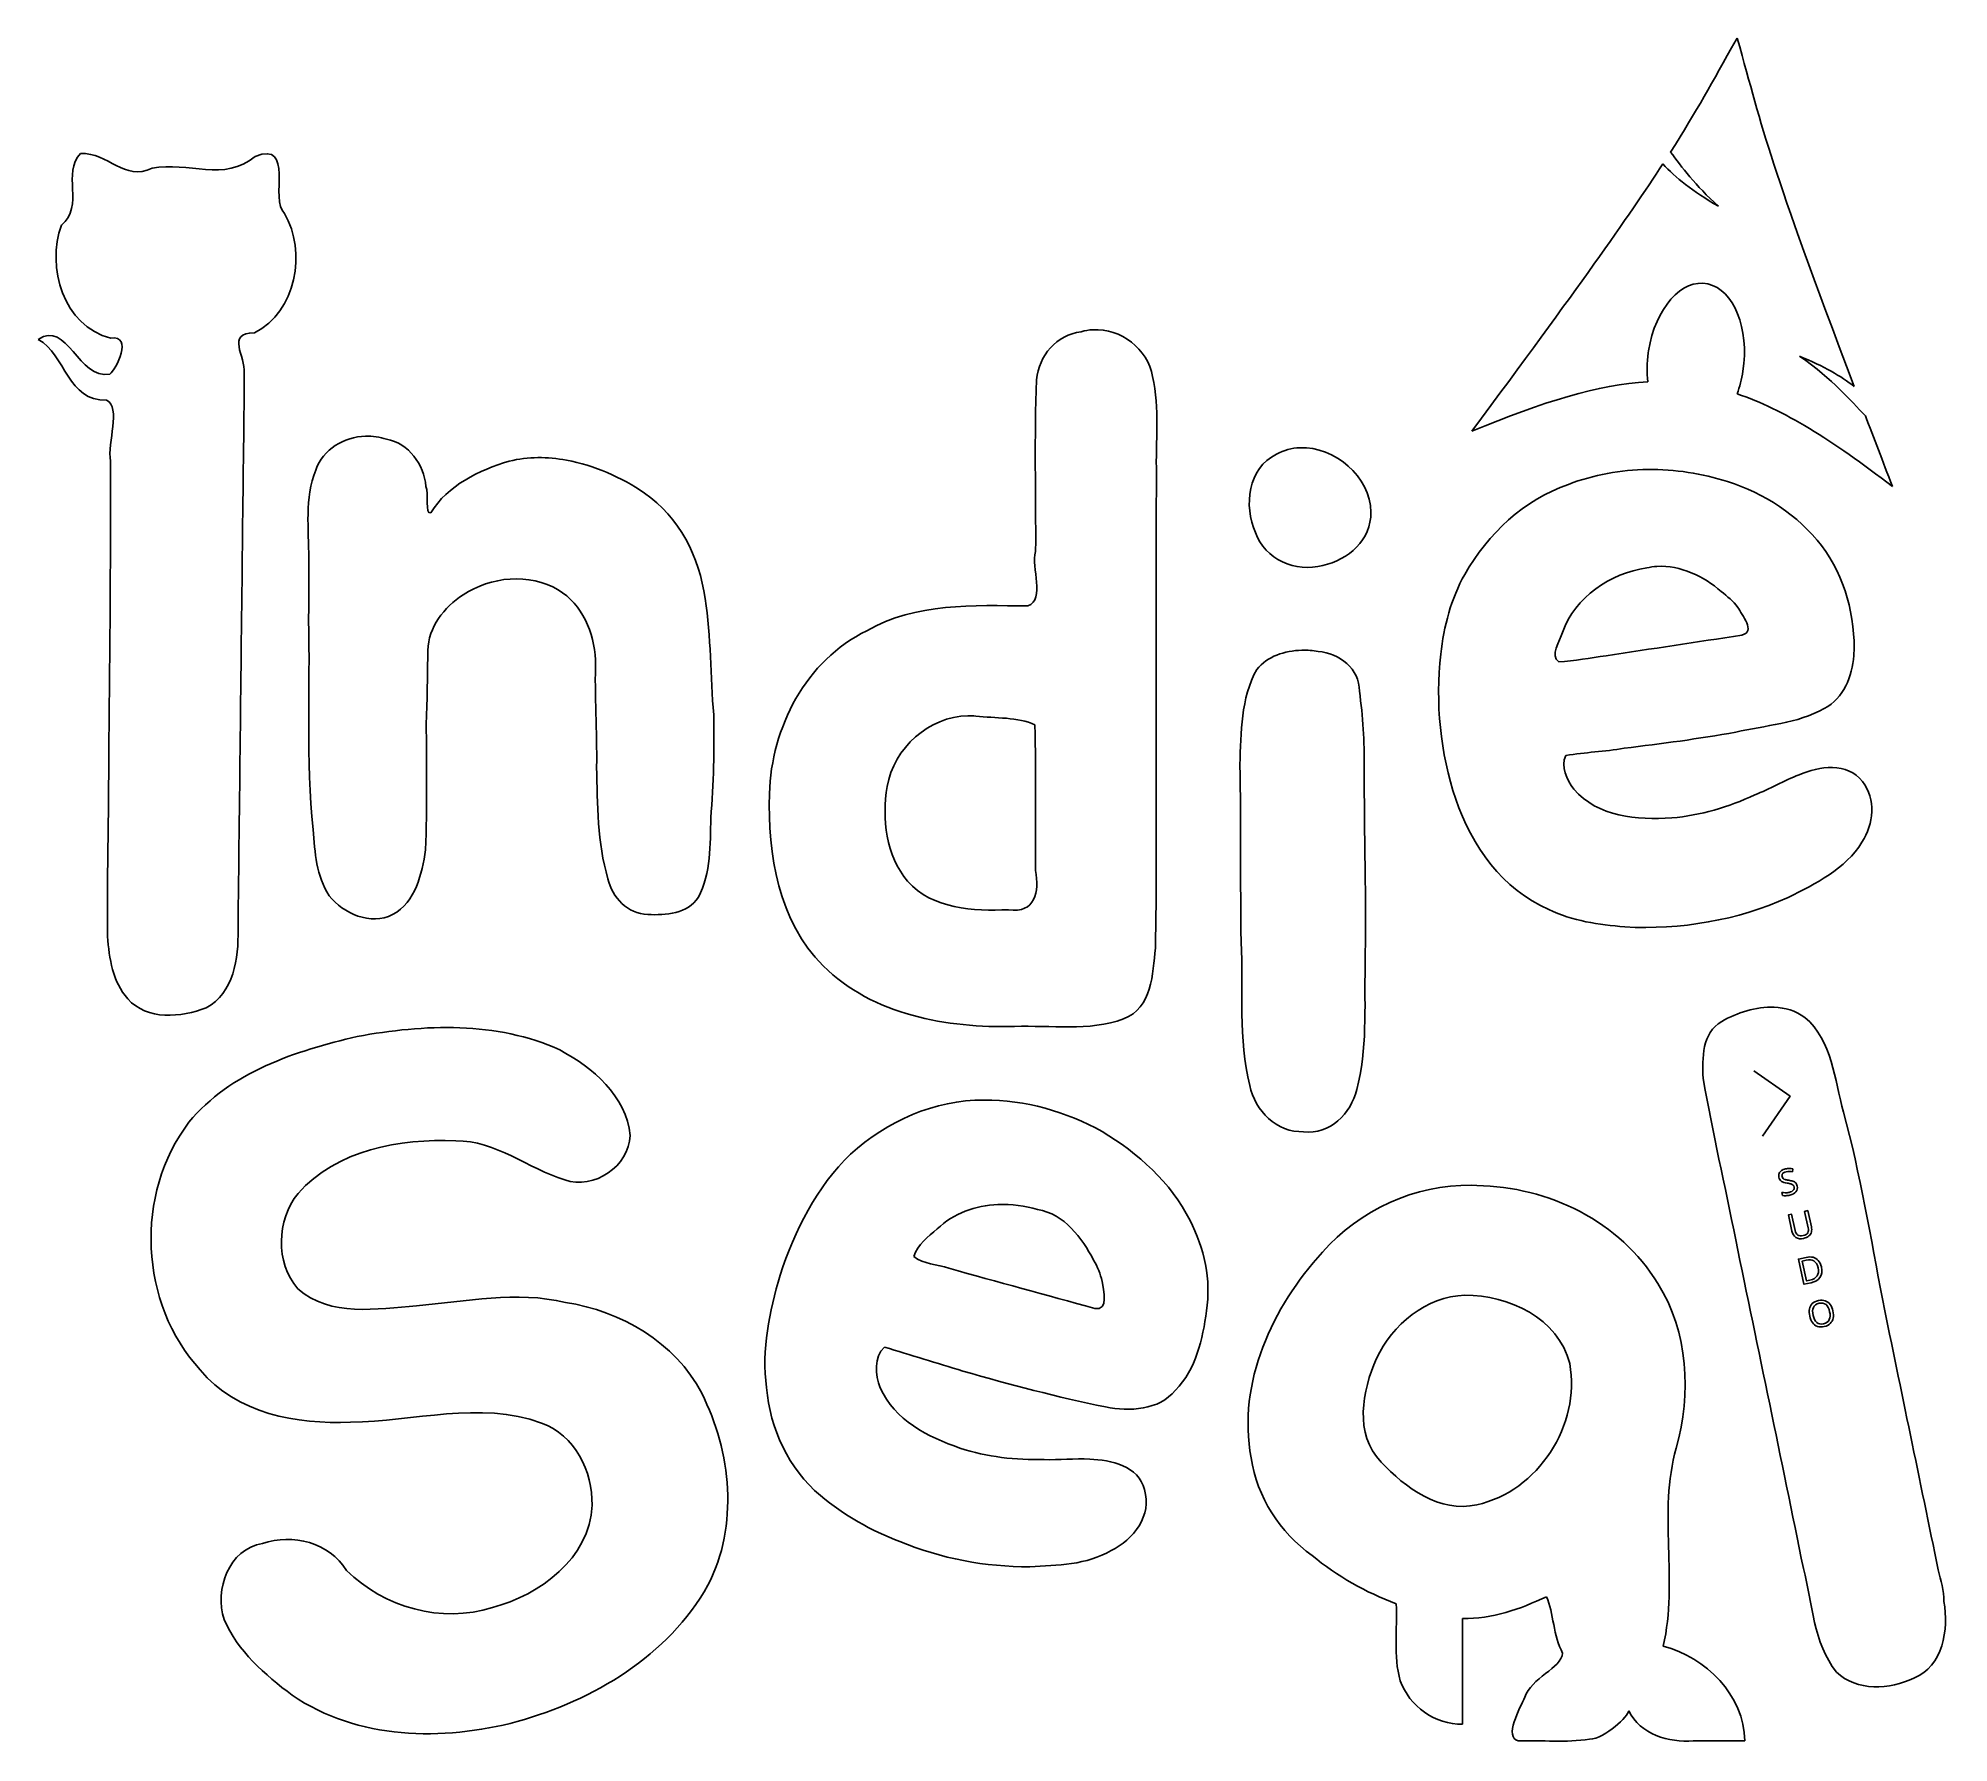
# Model space of a CAD drawing. Extents: x 10 to 506, y 49 to 492.
import ezdxf

# ---------------------------------------------------------------- set-up
doc = ezdxf.new("R2010")
doc.units = 0
doc.layers.get('0').update_dxf_attribs({"linetype": 'CONTINUOUS'})

msp = doc.modelspace()

# ---------------------------------------------------------------- linework, layer by layer
at = {"color": 1}
for points in [[(451.1211, 492), (450.83008, 491.558593)], [(428.01563, 410.31445), (428.10353, 410.85351)], [(457.71158, 206.957), (464.85916, 217.25955), (455.46998, 223.91211)], [(383.54688, 194.10937), (382.11914, 194.15234)], [(379.78125, 54.20312), (379.78125, 81.71875)], [(439.71485, 49.89062), (453.09375, 49.89062)]]:
    msp.add_lwpolyline(points, dxfattribs=at)
at = {"color": 7}
for points in [[(451.1211, 492), (450.83008, 491.558593)], [(428.01563, 410.31445), (428.10353, 410.85351)], [(465.535976, 198.45191), (465.435668, 197.688546)], [(383.54688, 194.10937), (382.11914, 194.15234)], [(462.896378, 191.514261), (462.721498, 192.303263)], [(465.328336, 182.235616), (464.392933, 186.455854), (465.218634, 186.638868), (466.160137, 182.391108)], [(469.561818, 183.154709), (468.622348, 187.393291), (469.438872, 187.574272), (470.378341, 183.335689)], [(470.276631, 168.856169), (468.45092, 168.451505), (466.999011, 175.002049), (469.017387, 175.449416)], [(469.054701, 174.716546), (467.981292, 174.478628), (469.120044, 169.340945), (470.009966, 169.538194)], [(379.78125, 54.20312), (379.78125, 81.71875)], [(439.71485, 49.89062), (453.09375, 49.89062)]]:
    msp.add_lwpolyline(points, dxfattribs=at)
at = {"color": 1}
for points in [[(451.1211, 492)], [(20.96875, 462.0625)], [(283.84176, 416.3125)], [(94.966802, 388.67578)], [(337.57422, 385.66797)], [(427.88477, 380.0039)], [(430.25586, 354.85156)], [(338.04883, 333.09961)], [(251.39844, 316.06636)], [(460.71094, 240.4082)], [(119.48438, 235.06054)], [(255.54297, 216.27539)], [(259.17774, 189.15429)], [(380.40625, 165.59375)]]:
    msp.add_lwpolyline(points, close=True, dxfattribs=at)
at = {"color": 7}
for points in [[(451.1211, 492)], [(20.96875, 462.0625)], [(283.84176, 416.3125)], [(94.96677, 388.67578)], [(337.57422, 385.66797)], [(427.88477, 380.0039)], [(430.25586, 354.85156)], [(338.04883, 333.09961)], [(251.39844, 316.06636)], [(460.71094, 240.4082)], [(119.48434, 235.06054)], [(255.54297, 216.27539)], [(466.694448, 193.963488)], [(259.17774, 189.15429)], [(472.093037, 172.733439)], [(472.958512, 172.954153)], [(380.40625, 165.59375)], [(470.806082, 160.387891)], [(475.980464, 161.534777)]]:
    msp.add_lwpolyline(points, close=True, dxfattribs=at)
at = {"color": 1}
for points in [[(450.83008, 491.558593), (444.40208, 480.289393), (440.75317, 473.307365), (433.82617, 462.447265)], [(481.50782, 401.54492), (459.44682, 459.678321), (458.0551, 467.2127), (451.1211, 492)], [(20.96875, 462.0625), (16.063546, 457.036188), (22.105761, 448.425842), (16.029297, 443.460937)], [(39.585938, 458.228515), (32.246459, 454.706807), (28.317117, 462.36899), (20.96875, 462.0625)], [(66.306641, 461.322265), (58.288316, 454.471067), (48.996221, 460.111172), (39.585938, 458.228515)], [(73.953126, 446.511718), (69.953936, 450.066852), (76.71616, 465.399979), (66.306641, 461.322265)], [(433.82617, 462.447265), (436.67917, 458.493765), (440.21966, 453.85844), (446.22266, 448.36914)], [(431.79883, 459.341796), (422.97483, 445.780096), (409.41694, 426.631865), (382.21094, 389.94726)], [(446.22266, 448.36914), (439.49566, 452.24234), (435.03283, 455.813596), (431.79883, 459.341796)], [(66.125, 415.535156), (77.055174, 420.891988), (79.724647, 436.545983), (73.953126, 446.511718)], [(16.029297, 443.460937), (12.110243, 432.475399), (16.473077, 417.289901), (28.878907, 414.115232)], [(428.10353, 410.85351), (429.84053, 421.919215), (436.72253, 429.678124), (443.47853, 428.203124)], [(443.47853, 428.203124), (450.23553, 426.728125), (454.30981, 416.574165), (452.59181, 405.50976)], [(28.572266, 404.79492), (20.501644, 403.10813), (17.471625, 418.990045), (10, 413.806642)], [(299.34371, 404.12109), (298.0728, 411.4284), (291.04437, 416.682692), (283.84176, 416.3125)], [(10, 413.806642), (17.2064, 409.71467), (17.656709, 397.61174), (27.742188, 398.05273)], [(28.878907, 414.115232), (34.612668, 414.952502), (30.327017, 405.96192), (28.572266, 404.79492)], [(63.462891, 405.08789), (63.929134, 409.4311), (58.576092, 415.366917), (66.125, 415.535156)], [(280.75977, 415.798828), (274.35797, 414.935862), (269.79044, 409.62694), (269.2168, 403.30664)], [(283.8418, 416.3125), (282.81285, 416.25961), (281.77955, 416.091701), (280.75977, 415.798828)], [(427.86524, 402.79101), (427.64324, 405.16401), (427.65263, 407.69245), (428.01563, 410.31445)], [(484.39845, 393.94922), (480.34645, 398.04122), (476.2265, 403.22868), (467.2715, 409.42969)], [(467.2715, 409.42969), (473.6555, 406.84169), (478.10983, 404.23892), (481.50782, 401.54492)], [(63.03125, 360.49414), (63.10058, 375.35783), (63.513952, 390.25108), (63.462891, 405.08789)], [(269.2168, 403.30664), (268.5671, 388.45823), (269.0638, 373.56109), (268.95899, 358.69336)], [(300.33395, 378.87109), (300.07009, 387.27265), (301.21082, 395.85885), (299.34371, 404.12109)], [(382.21094, 389.94726), (400.83994, 397.67126), (415.05124, 402.07301), (427.86524, 402.79101)], [(452.59181, 405.50976), (452.26181, 403.43976), (451.76058, 401.46939), (451.10158, 399.65039)], [(27.742188, 398.05273), (31.605857, 396.01953), (27.914504, 387.06775), (28.746094, 382.14648)], [(451.10158, 399.65039), (463.15957, 395.61239), (475.6224, 387.73295), (491.4004, 375.62695)], [(491.4004, 375.62695), (488.8424, 382.26595), (486.58345, 388.25522), (484.39845, 393.94922)], [(94.966797, 388.67578), (89.407962, 388.48115), (83.934984, 385.32139), (82.078126, 379.84765)], [(100.42383, 387.85742), (98.682646, 388.47545), (96.819748, 388.74065), (94.966802, 388.67578)], [(110.67969, 375.62695), (110.09958, 381.29242), (106.30217, 386.8394), (100.42383, 387.85742)], [(28.746094, 382.14648), (28.809034, 358.34263), (28.658004, 334.5444), (28.351563, 310.7539)], [(132.30664, 382.17969), (124.49336, 379.77363), (116.28448, 376.00992), (111.90822, 368.73242)], [(147.17775, 382.40625), (142.24239, 383.36092), (137.19604, 383.39893), (132.30664, 382.17969)], [(167.41798, 373.89258), (161.36829, 378.0425), (154.41891, 381.09653), (147.17775, 382.40625)], [(331.47461, 384.01367), (324.09853, 380.31729), (322.95086, 370.5966), (326.02539, 363.66601)], [(337.57422, 385.66797), (335.49143, 385.58177), (333.42084, 385.05802), (331.47461, 384.01367)], [(356.0293, 368.96484), (355.83809, 378.20374), (346.59964, 386.04131), (337.57422, 385.66797)], [(82.078126, 379.84765), (79.060644, 372.52828), (80.299992, 364.57615), (80.232422, 356.90234)], [(300.24805, 300.69531), (300.35215, 326.75435), (300.16515, 352.81953), (300.33395, 378.87109)], [(427.88477, 380.0039), (420.85941, 379.9131), (413.85895, 378.66008), (407.29297, 376.16211)], [(448.61914, 376.86914), (441.95992, 379.02246), (434.91012, 380.09471), (427.88477, 380.0039)], [(111.90822, 368.73242), (110.41535, 368.33986), (111.37707, 373.81681), (110.67969, 375.62695)], [(183.15822, 346.53125), (181.64186, 357.19621), (176.51168, 367.72846), (167.41798, 373.89258)], [(407.29297, 376.16211), (395.76277, 372.11815), (386.37159, 363.31061), (380.38672, 352.79101)], [(473.0293, 360.24804), (466.882, 368.14377), (458.11839, 373.84674), (448.61914, 376.86914)], [(343.51172, 355.10547), (350.21899, 356.55341), (356.0448, 361.72061), (356.0293, 368.96484)], [(326.02539, 363.66601), (328.4151, 356.60279), (336.55828, 353.18542), (343.51172, 355.10547)], [(61.873047, 260.54492), (62.275203, 293.85871), (62.614774, 327.17903), (63.03125, 360.49414)], [(268.95899, 358.69336), (267.68893, 354.46987), (271.56245, 346.44361), (266.94922, 344.57617)], [(481.4336, 331.70898), (481.87778, 341.75506), (479.07731, 352.14651), (473.0293, 360.24804)], [(80.232422, 356.90234), (80.207852, 351.64384), (80.372557, 346.34733), (80.185552, 341.07617)], [(120.33986, 347.45898), (127.48051, 352.21037), (137.52189, 353.2598), (145.02344, 348.75)], [(380.38672, 352.79101), (376.85239, 346.44388), (374.90016, 339.28194), (374.1543, 332.08203)], [(405.75781, 337.72461), (409.04768, 346.98456), (418.13247, 353.07898), (427.61328, 354.47851)], [(427.61328, 354.47851), (428.49554, 354.67471), (429.37781, 354.79769), (430.25586, 354.85156)], [(430.25586, 354.85156), (436.40223, 355.22865), (442.36377, 352.2845), (446.98633, 348.33984)], [(111.1543, 332.99414), (111.25692, 339.13347), (115.37592, 344.26521), (120.33986, 347.45898)], [(145.02344, 348.75), (151.30894, 344.99011), (154.30495, 337.66413), (154.72072, 330.60351)], [(446.98633, 348.33984), (448.53452, 347.10131), (450.05369, 345.79809), (451.29688, 344.21875)], [(185.39454, 316.28711), (184.50113, 326.36316), (184.74956, 336.5202), (183.15822, 346.53125)], [(266.94922, 344.57617), (252.84384, 344.78191), (237.84064, 345.41096), (225.14453, 338.15625)], [(451.29688, 344.21875), (452.28883, 342.26569), (456.06442, 337.82613), (452.34766, 337.04101)], [(80.185552, 341.07617), (80.669107, 322.88389), (79.396834, 304.62562), (81.417974, 286.5)], [(225.14453, 338.15625), (209.32774, 330.49423), (200.3195, 312.97038), (199.85547, 295.84179)], [(404.76758, 330.07226), (402.40744, 331.64873), (405.14337, 335.49543), (405.75781, 337.72461)], [(110.75587, 314.44336), (111.0219, 320.61952), (111.05471, 326.80629), (111.1543, 332.99414)], [(338.04883, 333.09961), (333.63522, 332.9764), (329.11085, 331.5123), (326.3711, 328.08789)], [(342.35547, 332.79883), (340.97896, 333.03284), (339.52004, 333.14068), (338.04883, 333.09961)], [(353.04883, 322.43554), (353.07463, 328.3196), (347.82954, 332.28846), (342.35547, 332.79883)], [(452.34766, 337.04101), (440.59901, 335.16282), (428.81972, 333.45424), (417.05664, 331.66797)], [(154.72072, 330.60351), (154.42461, 321.31918), (155.09549, 312.04272), (154.99219, 302.76367)], [(326.3711, 328.08789), (322.20583, 320.61865), (322.30643, 311.72472), (321.96094, 303.41211)], [(374.1543, 332.08203), (372.69847, 319.43312), (374.03116, 306.45845), (378.03907, 294.38476)], [(417.05664, 331.66797), (412.9636, 331.16399), (408.8754, 330.21542), (404.76758, 330.07226)], [(473.72852, 317.94726), (478.74291, 320.6724), (480.93883, 326.29727), (481.4336, 331.70898)], [(354.28711, 302.72656), (354.35531, 309.31787), (353.90005, 315.89839), (353.04883, 322.43554)], [(450.72071, 311.80469), (458.44649, 313.61789), (466.66174, 314.01306), (473.72852, 317.94726)], [(110.55079, 281.24804), (111.00249, 292.30896), (110.77157, 303.3802), (110.75587, 314.44336)], [(184.61525, 289.53515), (185.33455, 298.43487), (185.56613, 307.35272), (185.39454, 316.28711)], [(230.43946, 297.70699), (232.10095, 307.70889), (241.2862, 315.8743), (251.39844, 316.06636)], [(251.39844, 316.0664), (252.07259, 316.0792), (252.7512, 316.0584), (253.43164, 315.998)], [(253.43164, 315.998), (258.45321, 315.3701), (264.42267, 315.82885), (268.79492, 313.6855)], [(268.79492, 313.6855), (269.07794, 301.11133), (268.81912, 288.50633), (268.94141, 275.92379)], [(28.351563, 310.7539), (28.357463, 293.42851), (27.909477, 276.07304), (27.951172, 258.76172)], [(406.62696, 305.74609), (411.61524, 306.59465), (416.74579, 306.73719), (421.7461, 307.65429)], [(421.7461, 307.65429), (431.43999, 308.80666), (441.11319, 310.08885), (450.72071, 311.80469)], [(154.99219, 302.76367), (155.24895, 293.05968), (155.0942, 283.1392), (157.9336, 273.75)], [(321.96094, 303.41211), (322.38624, 288.07006), (322.03494, 272.71119), (322.30078, 257.36719)], [(354.5, 250.96875), (354.86738, 268.22149), (354.21961, 285.47164), (354.28711, 302.72656)], [(408.66797, 297.02148), (407.00309, 299.40719), (405.07505, 302.94728), (406.62696, 305.74609)], [(483.66992, 299.00586), (479.67778, 304.03232), (472.40215, 303.05581), (467.20117, 300.72461)], [(235.72266, 273.08785), (230.15089, 279.77358), (228.98542, 289.34167), (230.43946, 297.70699)], [(300.04297, 255.71875), (300.44236, 270.70168), (300.25305, 285.71104), (300.24805, 300.69531)], [(467.20117, 300.72461), (463.23749, 299.25434), (459.59522, 297.04124), (455.64844, 295.54101)], [(483.5, 283.27929), (486.56796, 287.89613), (487.21116, 294.4692), (483.66992, 299.00586)], [(199.85547, 295.84179), (199.43875, 280.11051), (202.16125, 262.67454), (213.82617, 251.1289)], [(378.03907, 294.38476), (382.16589, 282.36204), (390.19663, 270.88341), (402.20313, 265.77734)], [(434.09571, 289.55273), (425.22217, 289.01962), (414.86784, 289.78502), (408.66797, 297.02148)], [(455.64844, 295.54101), (448.87454, 292.30822), (441.58214, 290.22253), (434.09571, 289.55273)], [(181.40431, 268.9414), (184.66631, 275.23725), (184.46737, 282.61979), (184.61525, 289.53515)], [(81.417974, 286.5), (81.800131, 280.61077), (82.219693, 274.45335), (85.533209, 269.35156)], [(464.37305, 268.89843), (471.49777, 272.48456), (479.1954, 276.22432), (483.5, 283.27929)], [(101.99025, 264.44922), (108.05111, 267.68037), (109.62767, 275.01084), (110.55079, 281.24804)], [(157.9336, 273.75), (158.97814, 268.83165), (163.05395, 264.6193), (168.25197, 264.48437)], [(261.91016, 265.70113), (252.87732, 265.36017), (242.17112, 265.82647), (235.72266, 273.08785)], [(268.94141, 275.92379), (269.96325, 270.34319), (268.92291, 264.69071), (261.91016, 265.70113)], [(85.533209, 269.35156), (89.222878, 264.6867), (96.339344, 261.58983), (101.99025, 264.44922)], [(168.25197, 264.48437), (172.87238, 264.22925), (178.66414, 264.63262), (181.40431, 268.9414)], [(421.91602, 261.24804), (436.39329, 260.4424), (451.14068, 262.92098), (464.37305, 268.89843)], [(402.20313, 265.77734), (408.31494, 262.68388), (415.20219, 261.92917), (421.91602, 261.24804)], [(27.951172, 258.76172), (28.524032, 253.01348), (29.204908, 247.03665), (33.28125, 242.54883)], [(53.572266, 240.23242), (60.819085, 244.07896), (62.046994, 253.14549), (61.873047, 260.54492)], [(291.79883, 237.35547), (299.20303, 240.11705), (299.37267, 249.097), (300.04297, 255.71875)], [(322.30078, 257.36719), (322.99847, 244.93639), (321.49005, 232.23534), (324.54883, 220.04297)], [(213.82617, 251.1289), (226.75223, 238.3204), (245.94325, 234.96983), (263.48242, 235.38281)], [(352.32813, 219.01953), (355.10047, 229.41176), (354.32138, 240.32509), (354.5, 250.96875)], [(33.28125, 242.54883), (38.21783, 236.89592), (47.198894, 237.75872), (53.572266, 240.23242)], [(460.71094, 240.4082), (456.00868, 240.60885), (451.07375, 238.95346), (447.08008, 236.72461)], [(468.66992, 237.76562), (466.26984, 239.49909), (463.5323, 240.28781), (460.71094, 240.4082)], [(119.48438, 235.06054), (110.55668, 235.39437), (101.50928, 234.39029), (92.835938, 232.78711)], [(145.41602, 229.30078), (137.21993, 233.05367), (128.41207, 234.72672), (119.48438, 235.06054)], [(263.48242, 235.38281), (272.8983, 235.78403), (282.75109, 234.03167), (291.79883, 237.35547)], [(447.08008, 236.72461), (441.96404, 233.63924), (442.00708, 227.21029), (442.27539, 221.96484)], [(478.71485, 213.13476), (476.37537, 221.64379), (475.85621, 231.61197), (468.66992, 237.76562)], [(92.835938, 232.78711), (76.899865, 229.06161), (59.888838, 223.63501), (49.136719, 210.51367)], [(163.6543, 207.09375), (162.80011, 217.33677), (153.8978, 224.74264), (145.41602, 229.30078)], [(324.54883, 220.04297), (325.94085, 213.5182), (331.56196, 207.75799), (338.54883, 208.08203)], [(338.54883, 208.08203), (345.3173, 207.19813), (350.87584, 212.79756), (352.32813, 219.01953)], [(442.27539, 221.96484), (444.6998, 207.90916), (447.95837, 193.98123), (450.73242, 179.99023)], [(255.54297, 216.27539), (242.72241, 216.37788), (230.35907, 210.76923), (220.92188, 202.28125)], [(286.24414, 208.11133), (276.90492, 213.23924), (266.24587, 216.40401), (255.54297, 216.27539)], [(49.136719, 210.51367), (34.966595, 192.01468), (36.219338, 163.36063), (52.074219, 146.22851)], [(488.88867, 164.2207), (485.79145, 180.57545), (483.0629, 197.0407), (478.71485, 213.13476)], [(77.460937, 192.06054), (87.555235, 203.39138), (103.88253, 206.32128), (118.40039, 205.72265)], [(118.40039, 205.72265), (128.90554, 205.76695), (137.10458, 198.52246), (146.71289, 195.55273)], [(146.71289, 195.55273), (154.29721, 192.98263), (163.44607, 199.08072), (163.6543, 207.09375)], [(309.04297, 185.05664), (304.02945, 194.89172), (295.60634, 202.48861), (286.24414, 208.11133)], [(220.92188, 202.28125), (212.08731, 193.71856), (206.38333, 182.4117), (202.63672, 170.80469)], [(382.11914, 194.15234), (367.4395, 194.38586), (353.10857, 187.73485), (343.39844, 176.79492)], [(430.4668, 168.66015), (420.8295, 184.8134), (402.01301, 193.79963), (383.54688, 194.10937)], [(77.404297, 167.30078), (71.52612, 174.16575), (71.918192, 185.07314), (77.460937, 192.06054)], [(243.41992, 182.82226), (247.63257, 186.96629), (253.34935, 188.90152), (259.17774, 189.15429)], [(259.17774, 189.15429), (262.67477, 189.30596), (266.21232, 188.8529), (269.48828, 187.90625)], [(269.48828, 187.90625), (276.41285, 186.6144), (280.98053, 180.61104), (284.02539, 174.71093)], [(313.31641, 161.55469), (314.60817, 169.60849), (312.67761, 177.85953), (309.04297, 185.05664)], [(237.35938, 175.71093), (238.36428, 178.74027), (241.03452, 180.84594), (243.41992, 182.82226)], [(450.73242, 179.99023), (456.56784, 151.54538), (462.53542, 123.13682), (468.28907, 94.67578)], [(246.44141, 172.60156), (243.47833, 173.74851), (239.795, 173.57884), (237.35938, 175.71093)], [(284.02539, 174.71093), (285.0182, 172.99161), (285.79232, 171.1411), (286.22852, 169.20117)], [(343.39844, 176.79492), (330.48134, 162.57029), (321.23897, 142.93513), (324.91797, 123.40039)], [(202.63672, 170.80469), (199.81274, 161.41427), (197.77305, 151.44691), (199.09766, 141.61719)], [(284.30078, 162.18554), (271.67984, 165.65604), (259.04998, 169.07223), (246.44141, 172.60156)], [(286.22852, 169.20117), (286.53294, 167.0049), (288.04322, 161.43638), (284.30078, 162.18554)], [(435.28125, 125.93945), (439.19293, 140.07991), (438.52866, 156.04145), (430.4668, 168.66015)], [(108.21875, 162.86914), (97.976886, 162.09433), (85.808652, 159.8518), (77.404297, 167.30078)], [(146.91407, 163.76172), (134.08311, 166.76688), (121.06575, 164.0331), (108.21875, 162.86914)], [(182.27149, 140.17383), (175.38082, 153.40929), (161.33111, 161.48189), (146.91407, 163.76172)], [(357.46094, 149.16211), (361.63707, 157.91722), (370.34498, 165.40388), (380.40625, 165.59375)], [(380.40625, 165.59375), (391.72062, 165.64745), (404.71404, 159.6677), (407.62305, 147.8457)], [(503.30078, 94.29492), (498.51247, 117.60589), (493.66982, 140.91522), (488.88867, 164.2207)], [(305.28321, 140.97265), (310.59676, 146.44867), (312.37142, 154.23167), (313.31641, 161.55469)], [(228.63281, 141.61133), (227.28218, 144.87988), (226.89639, 149.6262), (229.71289, 152.12695)], [(229.71289, 152.12695), (236.4939, 150.06488), (243.30668, 148.01069), (250.09571, 145.92578)], [(358.63477, 122.29687), (351.63116, 129.54465), (353.73995, 140.84374), (357.46094, 149.16211)], [(52.074219, 146.22851), (61.474892, 134.89875), (77.091679, 131.98508), (91.082032, 132.68945)], [(250.09571, 145.92578), (262.32591, 142.39669), (274.64779, 139.15489), (287.125, 136.61328)], [(407.62305, 147.8457), (410.61841, 132.00765), (399.32787, 114.62781), (383.53321, 111.21679)], [(183.87696, 90.31836), (191.89791, 105.80936), (189.91857, 124.94114), (182.27149, 140.17383)], [(199.09766, 141.61719), (199.97154, 130.94214), (204.85, 120.55614), (213.07227, 113.57226)], [(249.32227, 125.90625), (241.1519, 128.82485), (232.17833, 133.12792), (228.63281, 141.61133)], [(287.125, 136.61328), (293.37701, 135.42063), (300.89726, 135.65986), (305.28321, 140.97265)], [(91.082032, 132.68945), (107.56583, 132.73615), (124.56475, 138.33969), (140.63672, 132.42773)], [(140.63672, 132.42773), (149.35862, 129.29711), (154.00484, 119.94162), (153.78711, 111.06836)], [(271.14258, 122.94531), (263.75826, 122.75901), (256.36935, 123.63379), (249.32227, 125.90625)], [(431.90625, 74.5332), (435.86373, 91.42948), (430.49558, 109.14029), (435.28125, 125.93945)], [(283.02344, 123.05859), (279.07272, 123.28333), (275.10219, 122.78323), (271.14258, 122.94531)], [(297.21094, 115.13086), (295.66562, 121.3234), (288.52808, 122.85274), (283.02344, 123.05859)], [(324.91797, 123.40039), (326.4483, 113.17759), (332.34007, 104.00497), (340.72266, 98.0332)], [(383.53321, 111.21679), (373.83253, 109.0195), (364.93424, 115.65699), (358.63477, 122.29687)], [(288.57617, 99.32617), (294.34104, 102.05864), (299.2467, 108.52731), (297.21094, 115.13086)], [(153.78711, 111.06836), (153.24297, 97.30524), (140.26293, 87.73583), (127.91992, 84.56054)], [(213.07227, 113.57226), (219.21648, 108.52132), (226.24209, 104.4821), (233.67969, 101.64843)], [(68.253907, 101.17773), (59.421332, 99.64701), (55.746363, 89.24517), (58.289063, 81.43945)], [(90.019532, 94.17773), (85.57097, 101.446), (76.059421, 103.79417), (68.253907, 101.17773)], [(233.67969, 101.64843), (244.37258, 97.27289), (255.91041, 95.04558), (267.45508, 95.11328)], [(267.45508, 95.11328), (274.59778, 95.4711), (282.22883, 95.58145), (288.57617, 99.32617)], [(340.72266, 98.0332), (347.24136, 92.67386), (354.67552, 88.4388), (362.59375, 85.51758)], [(468.28907, 94.67578), (470.68216, 85.59334), (470.81168, 75.40931), (476.875, 67.75976)], [(504.76758, 86.06445), (504.85028, 88.87273), (503.9735, 91.59815), (503.30078, 94.29492)], [(127.91992, 84.56054), (114.70243, 80.28817), (99.792178, 84.55454), (90.019532, 94.17773)], [(134.36328, 54.91406), (154.17492, 60.43788), (173.5975, 71.96771), (183.87696, 90.31836)], [(362.59375, 85.51758), (362.92145, 78.85777), (361.74871, 71.99692), (363.63281, 65.52148)], [(379.78125, 81.71875), (387.47453, 81.41038), (394.76831, 84.18916), (401.63867, 87.33203)], [(401.63867, 87.33203), (403.39803, 83.13064), (403.36385, 77.15718), (405.79492, 72.66015)], [(496.94336, 66.18164), (504.65381, 69.27994), (506.04498, 78.81798), (504.76758, 86.06445)], [(58.289063, 81.43945), (61.686317, 73.16852), (68.926319, 67.06765), (75.91211, 61.77539)], [(453.09375, 49.89062), (452.95609, 61.79338), (442.93268, 71.57329), (431.90625, 74.5332)], [(405.79492, 72.66015), (405.49201, 68.76543), (397.48016, 66.2449), (395.99805, 61.21093)], [(363.63281, 65.52148), (365.9554, 58.86164), (372.7182, 54.09037), (379.78125, 54.20312)], [(476.875, 67.75976), (482.10567, 62.6702), (490.77867, 63.22871), (496.94336, 66.18164)], [(75.91211, 61.77539), (92.927193, 50.12394), (115.02336, 49.79249), (134.36328, 54.91406)], [(395.99805, 61.21093), (394.63811, 58.35478), (390.49855, 50.84038), (394.26758, 49.89062)], [(412.76367, 50.3164), (417.0166, 50.52117), (422.7549, 56.43268), (423.00391, 57.70898)], [(423.00391, 57.70898), (425.8401, 51.61169), (433.39037, 49.40401), (439.71485, 49.89062)], [(394.26758, 49.89062), (400.42642, 50.10077), (406.66756, 49.42552), (412.76367, 50.3164)]]:
    msp.add_open_spline(points, degree=3, dxfattribs=at)
at = {"color": 7}
for points in [[(450.83008, 491.558593), (444.40208, 480.289393), (440.75317, 473.307365), (433.82617, 462.447265)], [(481.50782, 401.54492), (459.44682, 459.678321), (458.0551, 467.2127), (451.1211, 492)], [(20.96875, 462.0625), (16.06355, 457.036188), (22.10576, 448.425842), (16.0293, 443.460937)], [(39.58594, 458.228515), (32.24646, 454.706807), (28.31712, 462.36899), (20.96875, 462.0625)], [(66.30664, 461.322265), (58.28832, 454.471067), (48.99622, 460.111172), (39.58594, 458.228515)], [(73.95313, 446.511718), (69.95394, 450.066852), (76.71616, 465.399979), (66.30664, 461.322265)], [(433.82617, 462.447265), (436.67917, 458.493765), (440.21966, 453.85844), (446.22266, 448.36914)], [(431.79883, 459.341796), (422.97483, 445.780096), (409.41694, 426.631865), (382.21094, 389.94726)], [(446.22266, 448.36914), (439.49566, 452.24234), (435.03283, 455.813596), (431.79883, 459.341796)], [(66.125, 415.535156), (77.05518, 420.891988), (79.72465, 436.545983), (73.95313, 446.511718)], [(16.0293, 443.460937), (12.11024, 432.475399), (16.47308, 417.289901), (28.87891, 414.115232)], [(428.10353, 410.85351), (429.84053, 421.919215), (436.72253, 429.678124), (443.47853, 428.203124)], [(443.47853, 428.203124), (450.23553, 426.728125), (454.30981, 416.574165), (452.59181, 405.50976)], [(28.57227, 404.79492), (20.50165, 403.10813), (17.47163, 418.990045), (10, 413.806642)], [(299.34371, 404.12109), (298.0728, 411.4284), (291.04437, 416.682692), (283.84176, 416.3125)], [(10, 413.806642), (17.2064, 409.71467), (17.65671, 397.61174), (27.74219, 398.05273)], [(28.87891, 414.115232), (34.61267, 414.952502), (30.32702, 405.96192), (28.57227, 404.79492)], [(63.46289, 405.08789), (63.92914, 409.4311), (58.57609, 415.366917), (66.125, 415.535156)], [(280.75977, 415.798828), (274.35797, 414.935862), (269.79044, 409.62694), (269.2168, 403.30664)], [(283.8418, 416.3125), (282.81285, 416.25961), (281.77955, 416.091701), (280.75977, 415.798828)], [(427.86524, 402.79101), (427.64324, 405.16401), (427.65263, 407.69245), (428.01563, 410.31445)], [(484.39845, 393.94922), (480.34645, 398.04122), (476.2265, 403.22868), (467.2715, 409.42969)], [(467.2715, 409.42969), (473.6555, 406.84169), (478.10983, 404.23892), (481.50782, 401.54492)], [(63.03125, 360.49414), (63.10055, 375.35783), (63.51395, 390.25108), (63.46289, 405.08789)], [(269.2168, 403.30664), (268.5671, 388.45823), (269.0638, 373.56109), (268.95899, 358.69336)], [(300.33395, 378.87109), (300.07009, 387.27265), (301.21082, 395.85885), (299.34371, 404.12109)], [(382.21094, 389.94726), (400.83994, 397.67126), (415.05124, 402.07301), (427.86524, 402.79101)], [(452.59181, 405.50976), (452.26181, 403.43976), (451.76058, 401.46939), (451.10158, 399.65039)], [(27.74219, 398.05273), (31.60586, 396.01953), (27.91451, 387.06775), (28.7461, 382.14648)], [(451.10158, 399.65039), (463.15957, 395.61239), (475.6224, 387.73295), (491.4004, 375.62695)], [(491.4004, 375.62695), (488.8424, 382.26595), (486.58345, 388.25522), (484.39845, 393.94922)], [(94.9668, 388.67578), (89.40796, 388.48115), (83.93499, 385.32139), (82.07813, 379.84765)], [(100.4238, 387.85742), (98.68262, 388.47545), (96.81972, 388.74065), (94.96677, 388.67578)], [(110.67966, 375.62695), (110.09954, 381.29242), (106.30214, 386.8394), (100.4238, 387.85742)], [(28.7461, 382.14648), (28.809, 358.34263), (28.658, 334.5444), (28.35156, 310.7539)], [(132.30661, 382.17969), (124.49333, 379.77363), (116.28444, 376.00992), (111.90818, 368.73242)], [(147.17771, 382.40625), (142.24235, 383.36092), (137.196, 383.39893), (132.30661, 382.17969)], [(167.41794, 373.89258), (161.36825, 378.0425), (154.41887, 381.09653), (147.17771, 382.40625)], [(331.47461, 384.01367), (324.09853, 380.31729), (322.95086, 370.5966), (326.02539, 363.66601)], [(337.57422, 385.66797), (335.49143, 385.58177), (333.42084, 385.05802), (331.47461, 384.01367)], [(356.0293, 368.96484), (355.83809, 378.20374), (346.59964, 386.04131), (337.57422, 385.66797)], [(82.07813, 379.84765), (79.06065, 372.52828), (80.29999, 364.57615), (80.23242, 356.90234)], [(300.24805, 300.69531), (300.35215, 326.75435), (300.16515, 352.81953), (300.33395, 378.87109)], [(427.88477, 380.0039), (420.85941, 379.9131), (413.85895, 378.66008), (407.29297, 376.16211)], [(448.61914, 376.86914), (441.95992, 379.02246), (434.91012, 380.09471), (427.88477, 380.0039)], [(111.90818, 368.73242), (110.41531, 368.33986), (111.37703, 373.81681), (110.67966, 375.62695)], [(183.15818, 346.53125), (181.64182, 357.19621), (176.51165, 367.72846), (167.41794, 373.89258)], [(407.29297, 376.16211), (395.76277, 372.11815), (386.37159, 363.31061), (380.38672, 352.79101)], [(473.0293, 360.24804), (466.882, 368.14377), (458.11839, 373.84674), (448.61914, 376.86914)], [(343.51172, 355.10547), (350.21899, 356.55341), (356.0448, 361.72061), (356.0293, 368.96484)], [(326.02539, 363.66601), (328.4151, 356.60279), (336.55828, 353.18542), (343.51172, 355.10547)], [(61.87305, 260.54492), (62.2752, 293.85871), (62.61478, 327.17903), (63.03125, 360.49414)], [(268.95899, 358.69336), (267.68893, 354.46987), (271.56245, 346.44361), (266.94922, 344.57617)], [(481.4336, 331.70898), (481.87778, 341.75506), (479.07731, 352.14651), (473.0293, 360.24804)], [(80.23242, 356.90234), (80.20782, 351.64384), (80.37256, 346.34733), (80.18552, 341.07617)], [(120.33982, 347.45898), (127.48048, 352.21037), (137.52186, 353.2598), (145.02341, 348.75)], [(380.38672, 352.79101), (376.85239, 346.44388), (374.90016, 339.28194), (374.1543, 332.08203)], [(405.75781, 337.72461), (409.04768, 346.98456), (418.13247, 353.07898), (427.61328, 354.47851)], [(427.61328, 354.47851), (428.49554, 354.67471), (429.37781, 354.79769), (430.25586, 354.85156)], [(430.25586, 354.85156), (436.40223, 355.22865), (442.36377, 352.2845), (446.98633, 348.33984)], [(111.15427, 332.99414), (111.25689, 339.13347), (115.37589, 344.26521), (120.33982, 347.45898)], [(145.02341, 348.75), (151.3089, 344.99011), (154.30492, 337.66413), (154.72068, 330.60351)], [(446.98633, 348.33984), (448.53452, 347.10131), (450.05369, 345.79809), (451.29688, 344.21875)], [(185.3945, 316.28711), (184.50109, 326.36316), (184.74952, 336.5202), (183.15818, 346.53125)], [(266.94922, 344.57617), (252.84384, 344.78191), (237.84064, 345.41096), (225.14453, 338.15625)], [(451.29688, 344.21875), (452.28883, 342.26569), (456.06442, 337.82613), (452.34766, 337.04101)], [(80.18552, 341.07617), (80.66908, 322.88389), (79.39681, 304.62562), (81.41795, 286.5)], [(225.14453, 338.15625), (209.32774, 330.49423), (200.3195, 312.97038), (199.85547, 295.84179)], [(404.76758, 330.07226), (402.40744, 331.64873), (405.14337, 335.49543), (405.75781, 337.72461)], [(110.75583, 314.44336), (111.02186, 320.61952), (111.05467, 326.80629), (111.15427, 332.99414)], [(338.04883, 333.09961), (333.63522, 332.9764), (329.11085, 331.5123), (326.3711, 328.08789)], [(342.35547, 332.79883), (340.97896, 333.03284), (339.52004, 333.14068), (338.04883, 333.09961)], [(353.04883, 322.43554), (353.07463, 328.3196), (347.82954, 332.28846), (342.35547, 332.79883)], [(452.34766, 337.04101), (440.59901, 335.16282), (428.81972, 333.45424), (417.05664, 331.66797)], [(154.72068, 330.60351), (154.42457, 321.31918), (155.09546, 312.04272), (154.99216, 302.76367)], [(326.3711, 328.08789), (322.20583, 320.61865), (322.30643, 311.72472), (321.96094, 303.41211)], [(374.1543, 332.08203), (372.69847, 319.43312), (374.03116, 306.45845), (378.03907, 294.38476)], [(417.05664, 331.66797), (412.9636, 331.16399), (408.8754, 330.21542), (404.76758, 330.07226)], [(473.72852, 317.94726), (478.74291, 320.6724), (480.93883, 326.29727), (481.4336, 331.70898)], [(354.28711, 302.72656), (354.35531, 309.31787), (353.90005, 315.89839), (353.04883, 322.43554)], [(450.72071, 311.80469), (458.44649, 313.61789), (466.66174, 314.01306), (473.72852, 317.94726)], [(110.55075, 281.24804), (111.00246, 292.30896), (110.77154, 303.3802), (110.75583, 314.44336)], [(184.61521, 289.53515), (185.33451, 298.43487), (185.5661, 307.35272), (185.3945, 316.28711)], [(230.43946, 297.70699), (232.10095, 307.70889), (241.2862, 315.8743), (251.39844, 316.06636)], [(251.39844, 316.0664), (252.07259, 316.0792), (252.7512, 316.0584), (253.43164, 315.998)], [(253.43164, 315.998), (258.45321, 315.3701), (264.42267, 315.82885), (268.79492, 313.6855)], [(268.79492, 313.6855), (269.07794, 301.11133), (268.81912, 288.50633), (268.94141, 275.92379)], [(28.35156, 310.7539), (28.35756, 293.42851), (27.90948, 276.07304), (27.95117, 258.76172)], [(406.62696, 305.74609), (411.61524, 306.59465), (416.74579, 306.73719), (421.7461, 307.65429)], [(421.7461, 307.65429), (431.43999, 308.80666), (441.11319, 310.08885), (450.72071, 311.80469)], [(154.99216, 302.76367), (155.24891, 293.05968), (155.09416, 283.1392), (157.93357, 273.75)], [(321.96094, 303.41211), (322.38624, 288.07006), (322.03494, 272.71119), (322.30078, 257.36719)], [(354.5, 250.96875), (354.86738, 268.22149), (354.21961, 285.47164), (354.28711, 302.72656)], [(408.66797, 297.02148), (407.00309, 299.40719), (405.07505, 302.94728), (406.62696, 305.74609)], [(483.66992, 299.00586), (479.67778, 304.03232), (472.40215, 303.05581), (467.20117, 300.72461)], [(235.72266, 273.08785), (230.15089, 279.77358), (228.98542, 289.34167), (230.43946, 297.70699)], [(300.04297, 255.71875), (300.44236, 270.70168), (300.25305, 285.71104), (300.24805, 300.69531)], [(467.20117, 300.72461), (463.23749, 299.25434), (459.59522, 297.04124), (455.64844, 295.54101)], [(483.5, 283.27929), (486.56796, 287.89613), (487.21116, 294.4692), (483.66992, 299.00586)], [(199.85547, 295.84179), (199.43875, 280.11051), (202.16125, 262.67454), (213.82617, 251.1289)], [(378.03907, 294.38476), (382.16589, 282.36204), (390.19663, 270.88341), (402.20313, 265.77734)], [(434.09571, 289.55273), (425.22217, 289.01962), (414.86784, 289.78502), (408.66797, 297.02148)], [(455.64844, 295.54101), (448.87454, 292.30822), (441.58214, 290.22253), (434.09571, 289.55273)], [(181.40427, 268.9414), (184.66627, 275.23725), (184.46733, 282.61979), (184.61521, 289.53515)], [(81.41795, 286.5), (81.8001, 280.61077), (82.21966, 274.45335), (85.53318, 269.35156)], [(464.37305, 268.89843), (471.49777, 272.48456), (479.1954, 276.22432), (483.5, 283.27929)], [(101.99021, 264.44922), (108.05108, 267.68037), (109.62764, 275.01084), (110.55075, 281.24804)], [(157.93357, 273.75), (158.97811, 268.83165), (163.05392, 264.6193), (168.25193, 264.48437)], [(261.91016, 265.70113), (252.87732, 265.36017), (242.17112, 265.82647), (235.72266, 273.08785)], [(268.94141, 275.92379), (269.96325, 270.34319), (268.92291, 264.69071), (261.91016, 265.70113)], [(85.53318, 269.35156), (89.22285, 264.6867), (96.33932, 261.58983), (101.99021, 264.44922)], [(168.25193, 264.48437), (172.87235, 264.22925), (178.6641, 264.63262), (181.40427, 268.9414)], [(421.91602, 261.24804), (436.39329, 260.4424), (451.14068, 262.92098), (464.37305, 268.89843)], [(402.20313, 265.77734), (408.31494, 262.68388), (415.20219, 261.92917), (421.91602, 261.24804)], [(27.95117, 258.76172), (28.52403, 253.01348), (29.20491, 247.03665), (33.28125, 242.54883)], [(53.57227, 240.23242), (60.81909, 244.07896), (62.047, 253.14549), (61.87305, 260.54492)], [(291.79883, 237.35547), (299.20303, 240.11705), (299.37267, 249.097), (300.04297, 255.71875)], [(322.30078, 257.36719), (322.99847, 244.93639), (321.49005, 232.23534), (324.54883, 220.04297)], [(213.82617, 251.1289), (226.75223, 238.3204), (245.94325, 234.96983), (263.48242, 235.38281)], [(352.32813, 219.01953), (355.10047, 229.41176), (354.32138, 240.32509), (354.5, 250.96875)], [(33.28125, 242.54883), (38.21783, 236.89592), (47.1989, 237.75872), (53.57227, 240.23242)], [(460.71094, 240.4082), (456.00868, 240.60885), (451.07375, 238.95346), (447.08008, 236.72461)], [(468.66992, 237.76562), (466.26984, 239.49909), (463.5323, 240.28781), (460.71094, 240.4082)], [(119.48438, 235.06054), (110.55668, 235.39437), (101.50928, 234.39029), (92.83594, 232.78711)], [(145.41598, 229.30078), (137.21989, 233.05367), (128.41203, 234.72672), (119.48434, 235.06054)], [(263.48242, 235.38281), (272.8983, 235.78403), (282.75109, 234.03167), (291.79883, 237.35547)], [(447.08008, 236.72461), (441.96404, 233.63924), (442.00708, 227.21029), (442.27539, 221.96484)], [(478.71485, 213.13476), (476.37537, 221.64379), (475.85621, 231.61197), (468.66992, 237.76562)], [(92.83594, 232.78711), (76.89987, 229.06161), (59.88884, 223.63501), (49.13672, 210.51367)], [(163.65426, 207.09375), (162.80007, 217.33677), (153.89776, 224.74264), (145.41598, 229.30078)], [(324.54883, 220.04297), (325.94085, 213.5182), (331.56196, 207.75799), (338.54883, 208.08203)], [(338.54883, 208.08203), (345.3173, 207.19813), (350.87584, 212.79756), (352.32813, 219.01953)], [(442.27539, 221.96484), (444.6998, 207.90916), (447.95837, 193.98123), (450.73242, 179.99023)], [(255.54297, 216.27539), (242.72241, 216.37788), (230.35907, 210.76923), (220.92188, 202.28125)], [(286.24414, 208.11133), (276.90492, 213.23924), (266.24587, 216.40401), (255.54297, 216.27539)], [(49.13672, 210.51367), (34.9666, 192.01468), (36.21934, 163.36063), (52.07422, 146.22851)], [(488.88867, 164.2207), (485.79145, 180.57545), (483.0629, 197.0407), (478.71485, 213.13476)], [(77.4609, 192.06054), (87.5552, 203.39138), (103.88249, 206.32128), (118.40035, 205.72265)], [(118.40035, 205.72265), (128.9055, 205.76695), (137.10454, 198.52246), (146.71285, 195.55273)], [(146.71285, 195.55273), (154.29717, 192.98263), (163.44603, 199.08072), (163.65426, 207.09375)], [(309.04297, 185.05664), (304.02945, 194.89172), (295.60634, 202.48861), (286.24414, 208.11133)], [(220.92188, 202.28125), (212.08731, 193.71856), (206.38333, 182.4117), (202.63672, 170.80469)], [(462.600252, 197.97447), (462.888475, 198.179526), (463.237484, 198.327468), (463.647278, 198.418298)], [(463.647278, 198.418298), (464.008134, 198.498281), (464.345868, 198.537845), (464.66048, 198.536993)], [(464.66048, 198.536993), (464.975093, 198.53614), (465.266925, 198.507779), (465.535976, 198.45191)], [(382.11914, 194.15234), (367.4395, 194.38586), (353.10857, 187.73485), (343.39844, 176.79492)], [(430.4668, 168.66015), (420.8295, 184.8134), (402.01301, 193.79963), (383.54688, 194.10937)], [(461.925598, 196.284916), (461.848327, 196.633542), (461.871265, 196.94984), (461.994413, 197.23381)], [(462.614013, 195.176605), (462.26759, 195.407826), (462.038118, 195.777263), (461.925598, 196.284916)], [(461.994413, 197.23381), (462.116199, 197.523891), (462.318146, 197.770778), (462.600252, 197.97447)], [(464.04479, 194.71409), (463.443474, 194.792567), (462.966548, 194.946739), (462.614013, 195.176605)], [(462.921929, 197.218006), (462.751935, 197.000657), (462.698795, 196.74825), (462.762511, 196.460787)], [(462.762511, 196.460787), (462.811314, 196.240604), (462.897853, 196.067284), (463.022129, 195.940827)], [(463.789569, 197.68945), (463.379781, 197.598621), (463.090568, 197.441473), (462.921929, 197.218006)], [(463.022129, 195.940827), (463.146411, 195.814372), (463.325408, 195.716084), (463.55912, 195.645963)], [(463.55912, 195.645963), (463.79283, 195.575849), (464.101969, 195.512825), (464.486538, 195.456892)], [(464.637639, 197.771543), (464.359729, 197.780531), (464.077039, 197.753167), (463.789569, 197.68945)], [(465.060885, 194.515799), (464.812233, 194.595439), (464.473535, 194.661536), (464.04479, 194.71409)], [(464.486538, 195.456892), (464.903046, 195.401626), (465.2611, 195.32057), (465.5607, 195.213724)], [(465.435668, 197.688546), (465.187676, 197.736246), (464.921667, 197.763911), (464.637639, 197.771543)], [(465.62743, 194.217868), (465.503147, 194.344323), (465.314299, 194.443634), (465.060885, 194.515799)], [(465.5607, 195.213724), (465.865063, 195.114345), (466.109605, 194.966418), (466.294325, 194.769942)], [(465.885026, 193.707078), (465.837578, 193.921149), (465.751712, 194.091412), (465.62743, 194.217868)], [(465.679686, 192.853058), (465.888428, 193.098245), (465.956875, 193.382918), (465.885026, 193.707078)], [(466.294325, 194.769942), (466.485157, 194.57482), (466.618531, 194.306002), (466.694448, 193.963488)], [(466.694453, 193.963469), (466.82324, 193.382424), (466.712546, 192.883048), (466.362372, 192.465341)], [(77.4043, 167.30078), (71.52612, 174.16575), (71.91819, 185.07314), (77.4609, 192.06054)], [(243.41992, 182.82226), (247.63257, 186.96629), (253.34935, 188.90152), (259.17774, 189.15429)], [(259.17774, 189.15429), (262.67477, 189.30596), (266.21232, 188.8529), (269.48828, 187.90625)], [(462.721498, 192.303263), (462.963372, 192.254201), (463.255204, 192.22584), (463.596993, 192.21818)], [(463.72704, 191.457743), (463.402905, 191.443669), (463.126018, 191.462508), (462.896378, 191.514261)], [(463.596993, 192.21818), (463.944894, 192.211875), (464.293158, 192.247358), (464.641783, 192.32463)], [(464.763712, 191.600866), (464.396731, 191.519525), (464.051174, 191.471818), (463.72704, 191.457743)], [(464.641783, 192.32463), (465.131088, 192.433083), (465.477056, 192.609226), (465.679686, 192.853058)], [(466.362372, 192.465341), (466.012205, 192.047636), (465.479318, 191.759478), (464.763712, 191.600866)], [(269.48828, 187.90625), (276.41285, 186.6144), (280.98053, 180.61104), (284.02539, 174.71093)], [(313.31641, 161.55469), (314.60817, 169.60849), (312.67761, 177.85953), (309.04297, 185.05664)], [(237.35938, 175.71093), (238.36428, 178.74027), (241.03452, 180.84594), (243.41992, 182.82226)], [(450.73242, 179.99023), (456.56784, 151.54538), (462.53542, 123.13682), (468.28907, 94.67578)], [(466.351802, 180.614437), (465.830814, 180.967387), (465.489659, 181.50778), (465.328336, 182.235616)], [(466.160137, 182.391108), (466.278078, 181.858995), (466.510261, 181.477328), (466.856684, 181.246108)], [(468.360624, 180.366676), (467.547159, 180.186374), (466.877552, 180.268961), (466.351802, 180.614437)], [(466.856684, 181.246108), (467.20922, 181.016235), (467.672955, 180.965015), (468.247889, 181.092447)], [(468.247889, 181.092447), (468.841164, 181.223945), (469.234733, 181.474809), (469.428597, 181.845039)], [(469.722701, 180.99583), (469.395694, 180.705181), (468.941669, 180.495463), (468.360624, 180.366676)], [(469.428597, 181.845039), (469.627219, 182.222735), (469.671625, 182.659292), (469.561818, 183.154709)], [(470.375598, 182.045311), (470.272095, 181.643779), (470.054463, 181.293952), (469.722701, 180.99583)], [(470.378341, 183.335689), (470.478661, 182.88308), (470.477746, 182.452954), (470.375598, 182.045311)], [(246.44141, 172.60156), (243.47833, 173.74851), (239.795, 173.57884), (237.35938, 175.71093)], [(284.02539, 174.71093), (285.0182, 172.99161), (285.79232, 171.1411), (286.22852, 169.20117)], [(343.39844, 176.79492), (330.48134, 162.57029), (321.23897, 142.93513), (324.91797, 123.40039)], [(469.017387, 175.449416), (469.677949, 175.595827), (470.276936, 175.600257), (470.814349, 175.462705)], [(471.016657, 174.506517), (470.497684, 174.821415), (469.843699, 174.891425), (469.054701, 174.716546)], [(470.814349, 175.462705), (471.351761, 175.325152), (471.804837, 175.046985), (472.173577, 174.628202)], [(472.093037, 172.733439), (471.899178, 173.608066), (471.540385, 174.199092), (471.016657, 174.506517)], [(472.173577, 174.628202), (472.540966, 174.215546), (472.80261, 173.65753), (472.958512, 172.954153)], [(202.63672, 170.80469), (199.81274, 161.41427), (197.77305, 151.44691), (199.09766, 141.61719)], [(284.30078, 162.18554), (271.67984, 165.65604), (259.04998, 169.07223), (246.44141, 172.60156)], [(286.22852, 169.20117), (286.53294, 167.0049), (288.04322, 161.43638), (284.30078, 162.18554)], [(435.28125, 125.93945), (439.19293, 140.07991), (438.52866, 156.04145), (430.4668, 168.66015)], [(470.009966, 169.538194), (471.783686, 169.931333), (472.478043, 170.996415), (472.093037, 172.733439)], [(472.605385, 170.248224), (472.129351, 169.558783), (471.3531, 169.094765), (470.276631, 168.856169)], [(472.958512, 172.954153), (473.203885, 171.847107), (473.086176, 170.945131), (472.605385, 170.248224)], [(108.21875, 162.86914), (97.97689, 162.09433), (85.80865, 159.8518), (77.4043, 167.30078)], [(146.91407, 163.76172), (134.08311, 166.76688), (121.06575, 164.0331), (108.21875, 162.86914)], [(182.27149, 140.17383), (175.38082, 153.40929), (161.33111, 161.48189), (146.91407, 163.76172)], [(357.46094, 149.16211), (361.63707, 157.91722), (370.34498, 165.40388), (380.40625, 165.59375)], [(380.40625, 165.59375), (391.72062, 165.64745), (404.71404, 159.6677), (407.62305, 147.8457)], [(470.612061, 163.434554), (471.002303, 163.816223), (471.539935, 164.082975), (472.224956, 164.234808)], [(472.224956, 164.234808), (472.8794, 164.379863), (473.461048, 164.361197), (473.969899, 164.178808)], [(473.969899, 164.178808), (474.477395, 164.002538), (474.900553, 163.685656), (475.239374, 163.228162)], [(503.30078, 94.29492), (498.51247, 117.60589), (493.66982, 140.91522), (488.88867, 164.2207)], [(305.28321, 140.97265), (310.59676, 146.44867), (312.37142, 154.23167), (313.31641, 161.55469)], [(469.932482, 160.203878), (469.78336, 160.87667), (469.763309, 161.488234), (469.872328, 162.038572)], [(469.872328, 162.038572), (469.981352, 162.588918), (470.22793, 163.054245), (470.612061, 163.434554)], [(470.657252, 158.497247), (470.324549, 158.956097), (470.082959, 159.524974), (469.932482, 160.203878)], [(470.899956, 162.439598), (470.654361, 161.897487), (470.623069, 161.213585), (470.806082, 160.387891)], [(470.806082, 160.387891), (470.989096, 159.56219), (471.307787, 158.949441), (471.762153, 158.549644)], [(472.385602, 163.510028), (471.645536, 163.345994), (471.150321, 162.989184), (470.899956, 162.439598)], [(474.166061, 163.16352), (473.71916, 163.55856), (473.125674, 163.674063), (472.385602, 163.510028)], [(473.55179, 158.205171), (474.297974, 158.370561), (474.79013, 158.726692), (475.028258, 159.273567)], [(475.108896, 161.341597), (474.925883, 162.167291), (474.611605, 162.774599), (474.166061, 163.16352)], [(475.028258, 159.273567), (475.265031, 159.826552), (475.29191, 160.515896), (475.108896, 161.341597)], [(475.239374, 163.228162), (475.582957, 162.778142), (475.829987, 162.213681), (475.980464, 161.534777)], [(476.026332, 159.67766), (475.911195, 159.125966), (475.661561, 158.659962), (475.277431, 158.279646)], [(475.980464, 161.534777), (476.130942, 160.855867), (476.146232, 160.236828), (476.026332, 159.67766)], [(471.919593, 157.535392), (471.410742, 157.71778), (470.989961, 158.038399), (470.657252, 158.497247)], [(471.762153, 158.549644), (472.215172, 158.155961), (472.811717, 158.041136), (473.55179, 158.205171)], [(473.710401, 157.489568), (473.031491, 157.33909), (472.434555, 157.354364), (471.919593, 157.535392)], [(475.277431, 158.279646), (474.8933, 157.899338), (474.370956, 157.635978), (473.710401, 157.489568)], [(228.63281, 141.61133), (227.28218, 144.87988), (226.89639, 149.6262), (229.71289, 152.12695)], [(229.71289, 152.12695), (236.4939, 150.06488), (243.30668, 148.01069), (250.09571, 145.92578)], [(358.63477, 122.29687), (351.63116, 129.54465), (353.73995, 140.84374), (357.46094, 149.16211)], [(52.07422, 146.22851), (61.47489, 134.89875), (77.09168, 131.98508), (91.08203, 132.68945)], [(250.09571, 145.92578), (262.32591, 142.39669), (274.64779, 139.15489), (287.125, 136.61328)], [(407.62305, 147.8457), (410.61841, 132.00765), (399.32787, 114.62781), (383.53321, 111.21679)], [(183.87696, 90.31836), (191.89791, 105.80936), (189.91857, 124.94114), (182.27149, 140.17383)], [(199.09766, 141.61719), (199.97154, 130.94214), (204.85, 120.55614), (213.07227, 113.57226)], [(249.32227, 125.90625), (241.1519, 128.82485), (232.17833, 133.12792), (228.63281, 141.61133)], [(287.125, 136.61328), (293.37701, 135.42063), (300.89726, 135.65986), (305.28321, 140.97265)], [(91.08203, 132.68945), (107.56583, 132.73615), (124.56475, 138.33969), (140.63672, 132.42773)], [(140.63672, 132.42773), (149.35862, 129.29711), (154.00484, 119.94162), (153.78711, 111.06836)], [(271.14258, 122.94531), (263.75826, 122.75901), (256.36935, 123.63379), (249.32227, 125.90625)], [(431.90625, 74.5332), (435.86373, 91.42948), (430.49558, 109.14029), (435.28125, 125.93945)], [(283.02344, 123.05859), (279.07272, 123.28333), (275.10219, 122.78323), (271.14258, 122.94531)], [(297.21094, 115.13086), (295.66562, 121.3234), (288.52808, 122.85274), (283.02344, 123.05859)], [(324.91797, 123.40039), (326.4483, 113.17759), (332.34007, 104.00497), (340.72266, 98.0332)], [(383.53321, 111.21679), (373.83253, 109.0195), (364.93424, 115.65699), (358.63477, 122.29687)], [(288.57617, 99.32617), (294.34104, 102.05864), (299.2467, 108.52731), (297.21094, 115.13086)], [(153.78711, 111.06836), (153.24297, 97.30524), (140.26293, 87.73583), (127.91992, 84.56054)], [(213.07227, 113.57226), (219.21648, 108.52132), (226.24209, 104.4821), (233.67969, 101.64843)], [(68.25391, 101.17773), (59.42133, 99.64701), (55.74636, 89.24517), (58.28906, 81.43945)], [(90.01953, 94.17773), (85.57097, 101.446), (76.05942, 103.79417), (68.25391, 101.17773)], [(233.67969, 101.64843), (244.37258, 97.27289), (255.91041, 95.04558), (267.45508, 95.11328)], [(267.45508, 95.11328), (274.59778, 95.4711), (282.22883, 95.58145), (288.57617, 99.32617)], [(340.72266, 98.0332), (347.24136, 92.67386), (354.67552, 88.4388), (362.59375, 85.51758)], [(468.28907, 94.67578), (470.68216, 85.59334), (470.81168, 75.40931), (476.875, 67.75976)], [(504.76758, 86.06445), (504.85028, 88.87273), (503.9735, 91.59815), (503.30078, 94.29492)], [(127.91992, 84.56054), (114.70243, 80.28817), (99.79218, 84.55454), (90.01953, 94.17773)], [(134.36328, 54.91406), (154.17492, 60.43788), (173.5975, 71.96771), (183.87696, 90.31836)], [(362.59375, 85.51758), (362.92145, 78.85777), (361.74871, 71.99692), (363.63281, 65.52148)], [(379.78125, 81.71875), (387.47453, 81.41038), (394.76831, 84.18916), (401.63867, 87.33203)], [(401.63867, 87.33203), (403.39803, 83.13064), (403.36385, 77.15718), (405.79492, 72.66015)], [(496.94336, 66.18164), (504.65381, 69.27994), (506.04498, 78.81798), (504.76758, 86.06445)], [(58.28906, 81.43945), (61.68632, 73.16852), (68.92632, 67.06765), (75.91211, 61.77539)], [(453.09375, 49.89062), (452.95609, 61.79338), (442.93268, 71.57329), (431.90625, 74.5332)], [(405.79492, 72.66015), (405.49201, 68.76543), (397.48016, 66.2449), (395.99805, 61.21093)], [(363.63281, 65.52148), (365.9554, 58.86164), (372.7182, 54.09037), (379.78125, 54.20312)], [(476.875, 67.75976), (482.10567, 62.6702), (490.77867, 63.22871), (496.94336, 66.18164)], [(75.91211, 61.77539), (92.92719, 50.12394), (115.02336, 49.79249), (134.36328, 54.91406)], [(395.99805, 61.21093), (394.63811, 58.35478), (390.49855, 50.84038), (394.26758, 49.89062)], [(412.76367, 50.3164), (417.0166, 50.52117), (422.7549, 56.43268), (423.00391, 57.70898)], [(423.00391, 57.70898), (425.8401, 51.61169), (433.39037, 49.40401), (439.71485, 49.89062)], [(394.26758, 49.89062), (400.42642, 50.10077), (406.66756, 49.42552), (412.76367, 50.3164)]]:
    msp.add_open_spline(points, degree=3, dxfattribs=at)

doc.saveas('drawing.dxf')
